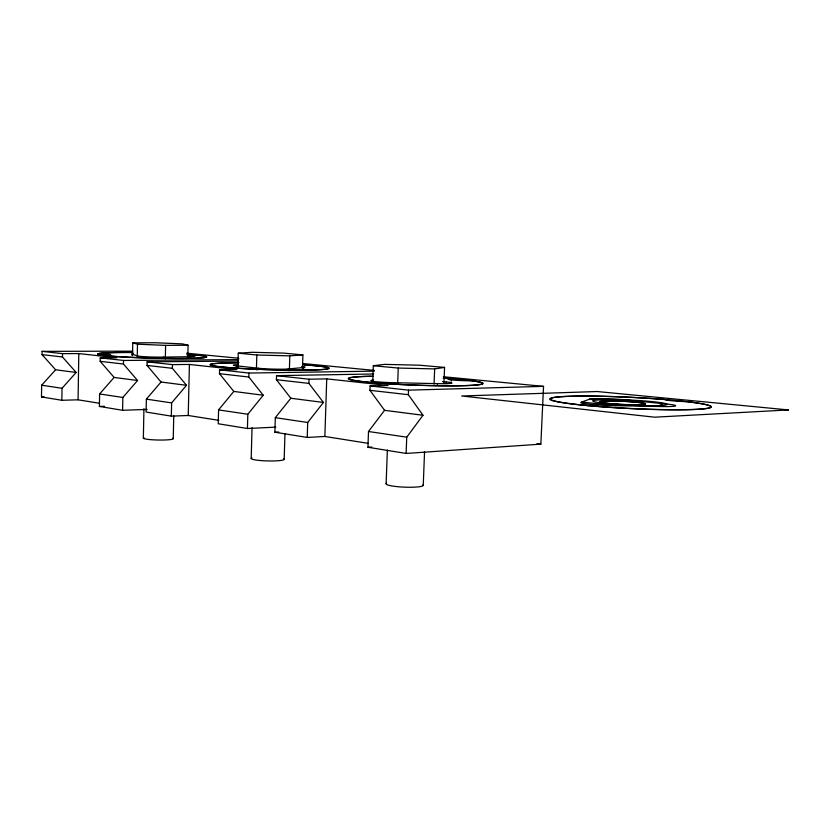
<?xml version="1.0" encoding="UTF-8"?>
<svg xmlns="http://www.w3.org/2000/svg" width="830" height="830" viewBox="0 0 830 830"><rect width="100%" height="100%" fill="white"/><g stroke="black" fill="none" stroke-linecap="round" stroke-linejoin="round"><path stroke-width="1.25" d="M61.845 400.278L41.5 396.927L41.656 385.213L55.6 369.775L76.163 372.463L62.022 388.284L61.845 400.278L78.082 399.811L99.569 403.276M55.6 369.775L42.06 354.628L42.102 351.36L132.696 351.163M76.163 372.463L62.478 356.983L62.53 353.642L42.102 351.36M78.082 399.811L78.808 353.58L62.53 353.642M98.22 355.728L98.251 353.808A54.158 2.635 1.5 0 1 131.731 352.48M122.612 410.279L99.403 406.451L99.61 393.96L114.115 377.432L137.552 380.503L122.85 397.466L122.612 410.279L147.118 409.429M114.115 377.432L100.171 361.33L100.233 357.844L116.864 357.751L78.808 353.58M137.552 380.503L123.473 364.017L123.546 360.448L100.233 357.844M132.115 355.572L132.136 354.151A15.293 0.737 1.5 0 1 133.36 353.756M132.53 355.551L132.779 342.873L155.21 342.749L182.413 343.89L188.088 345.218L187.798 358M137.241 357.118L137.49 344.18L132.779 342.873M137.676 357.44L137.697 355.977L132.136 354.151M143.351 438.105L143.932 408.723M171.333 416.141L171.623 402.903L186.491 385.307L161.03 382.018L146.371 399.137L146.101 412.043L171.333 416.141L188.234 415.488L218.861 420.354M161.03 382.018L147.045 365.428L147.118 361.828L238.438 361.071M163.261 358.581L163.292 357.118L189.831 356.703L189.8 358.135M165.326 358.923L165.616 345.384L188.088 345.218M186.491 385.307L172.381 368.313L172.464 364.619L147.118 361.828M173.252 438.686L173.761 415.757M188.234 415.488L189.406 364.453L172.464 364.619M247.423 428.498L247.817 414.253L263.235 395.236L233.801 391.428L218.581 409.896L218.228 423.757L247.423 428.498L275.788 427.139M233.801 391.428L219.483 373.687L219.587 369.817L236.851 369.589L189.406 364.453M236.218 367.389L236.26 365.802A16.953 0.923 1.7 0 1 238.272 364.692M237.878 367.244L238.251 353.186L252.279 352.283L283.964 353.134L302.909 354.898L302.483 368.862M263.235 395.236L248.824 377.028L248.927 373.054L219.587 369.817M251.2 458.461L252.04 427.709M256.408 369.879L256.823 354.991L238.251 353.186M258.13 369.858L258.182 368.23L236.26 365.802M307.235 437.441L274.896 432.212L275.311 417.677L290.832 398.255L323.43 402.446L307.702 422.48L307.235 437.441L324.872 436.476L368.053 443.313M290.832 398.255L276.411 379.704L276.525 375.648L373.656 373.988M284.192 459.322L284.949 433.748M288.155 370.595L288.197 368.977L303.676 367.493L303.635 369.08M289.369 370.699L289.805 355.863L302.909 354.898M323.43 402.446L308.916 383.398L309.05 379.217L276.525 375.648M324.872 436.476L326.73 378.874L309.05 379.217M406.119 453.439L367.949 447.266L368.499 431.507L384.549 410.321L422.978 415.27L406.742 437.182L406.119 453.439L540.849 444.143L543.546 386.365L443.324 376.727M384.549 410.321L369.952 390.328L370.097 385.929L388.035 385.483L326.73 378.874M371.726 381.24L371.757 380.337L373.469 380.078M372.795 380.783L373.324 365.74L384.591 364.37L419.451 365.2L444.569 367.42L443.915 383.564M386.126 483.734L387.351 450.13M394.343 383.626L394.375 382.713A19.412 1.224 2 0 1 375.762 381.675A19.412 1.224 2 0 1 371.757 380.337M397.674 383.408L398.244 368.053L373.324 365.74M422.978 415.27L408.339 394.686L408.516 390.152L370.097 385.929M423.248 485.374L424.555 451.696M434.059 384.186L434.661 368.904L444.569 367.42M437.337 384.539L437.369 383.626A19.339 1.204 2.1 0 0 451.219 383.304A19.339 1.204 2.1 0 0 446.322 381.945L442.535 381.572M446.25 383.74L446.322 381.945M451.292 381.095L451.385 378.802A66.971 4.14 2.1 0 0 443.189 378.231M657.858 406.472L662.9 403.629M367.949 447.266L371.778 447.017M274.896 432.212L278.766 432.015M99.403 406.451L104.507 406.295M408.516 390.152L543.546 386.365M41.5 396.927L44.083 396.854M248.927 373.054L374.268 371.135M123.546 360.448L238.646 359.608M588.895 399.406L628.497 400.185M394.375 382.713L437.369 383.626M398.244 368.053L434.661 368.904M256.823 354.991L289.805 355.863M137.49 344.18L165.616 345.384M302.618 363.499L374.33 370.419M186.688 353.196L238.853 358.27M581.747 402.073L616.244 405.683M276.411 379.704L308.916 383.398M369.952 390.328L408.339 394.686M147.045 365.428L172.381 368.313M219.483 373.687L248.824 377.028M42.06 354.628L62.478 356.983M100.171 361.33L123.473 364.017M537.02 443.604L540.849 444.143M275.311 417.677L307.702 422.48M368.499 431.507L406.742 437.182M146.371 399.137L171.623 402.903M218.581 409.896L247.817 414.253M41.656 385.213L62.022 388.284M99.61 393.96L122.85 397.466M422.937 484.834A18.582 2.563 2.3 0 1 404.023 487.127A18.582 2.563 2.3 0 1 386.707 483.236M283.528 458.772A16.507 2.023 1.5 0 1 267.582 460.93A16.507 2.023 1.5 0 1 251.926 457.911M172.681 438.24A14.95 1.619 1.1 0 1 158.032 440.025A14.95 1.619 1.1 0 1 144.067 437.649M187.29 355.427A15.324 0.747 1.6 0 1 189.831 356.703M163.292 357.118A15.656 0.768 1.5 0 1 147.75 356.848A15.656 0.768 1.5 0 1 137.697 355.977M98.251 353.808A12.201 0.591 1.4 0 1 110.597 354.628A12.201 0.591 1.4 0 1 101.499 355.064A54.158 2.635 1.5 0 0 183.513 358.446A54.158 2.635 1.5 0 0 186.875 354.348M288.197 368.977A17.316 0.965 1.7 0 1 274.025 369.111A17.316 0.965 1.7 0 1 258.182 368.23M301.736 366.518A16.859 0.923 1.8 0 1 303.676 367.493M303.811 364.837A59.314 3.247 1.7 0 1 312.526 369.973A59.314 3.247 1.7 0 1 223.208 367.078A59.314 3.247 1.7 0 1 238.936 362.741A59.739 3.268 1.7 0 0 222.814 367.078A59.739 3.268 1.7 0 0 312.837 370.004A59.739 3.268 1.7 0 0 303.967 364.827M451.385 378.802A14.39 0.861 2.2 0 0 452.506 379.995A14.39 0.861 2.2 0 0 471.731 380.783A66.971 4.14 2.1 0 1 455.048 385.784A66.971 4.14 2.1 0 1 363.571 381.696A66.971 4.14 2.1 0 1 371.238 376.291M187.476 354.369A54.541 2.656 1.5 0 1 187.248 358.425A54.541 2.656 1.5 0 1 105.161 355.572A54.541 2.656 1.5 0 1 132.769 352.47M443.936 378.252A67.448 4.16 2.1 0 1 471.959 385.348A67.448 4.16 2.1 0 1 370.491 382.443A67.448 4.16 2.1 0 1 373.147 376.218M589.528 399.178L581.073 402.322A23.261 1.66 2.7 0 0 589.3 404.272A23.261 1.66 2.7 0 0 612.436 405.611L661.614 406.544A23.271 1.629 2.8 0 0 675.506 405.912A23.271 1.629 2.8 0 0 666.116 403.951L625.447 399.884A22.483 1.546 2.7 0 0 589.528 399.178M788.5 409.937L654.663 417.189L461.688 395.993L597.195 391.532L788.5 409.937M587.982 405.673A80.832 5.623 2.8 0 0 711.258 406.959A80.832 5.623 2.8 0 0 592.413 396.138A80.832 5.623 2.8 0 0 587.982 405.673M611.046 403.722A22.991 1.608 2.7 0 0 645.595 403.982A22.991 1.608 2.7 0 0 611.254 400.942A22.991 1.608 2.7 0 0 611.046 403.722M609.251 403.805A37.215 2.583 2.7 0 0 666.895 404.573A37.215 2.583 2.7 0 0 613.246 399.531A37.215 2.583 2.7 0 0 609.251 403.805M611.316 403.702A22.42 1.567 2.7 0 0 645.024 403.951A22.42 1.567 2.7 0 0 611.544 400.994A22.42 1.567 2.7 0 0 611.316 403.702M659.809 409.522A80.261 5.582 2.8 0 0 687.344 401.689A17.181 1.131 2.8 0 1 665.069 399.521A80.261 5.582 2.8 0 0 550.425 398.888A80.261 5.582 2.8 0 0 659.809 409.522"/></g></svg>
